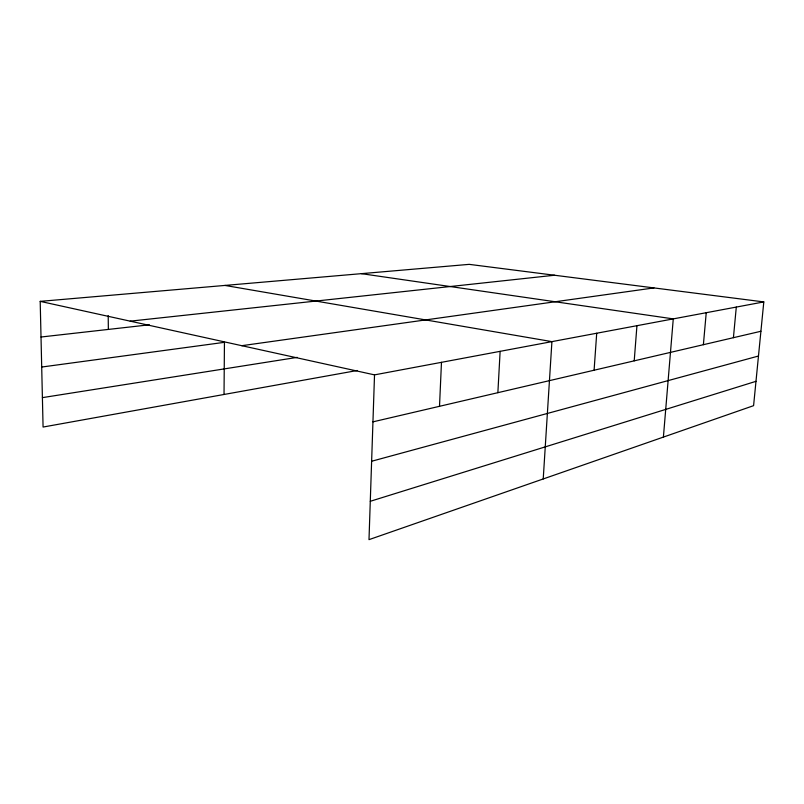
<?xml version="1.0" encoding="UTF-8"?>
<svg xmlns="http://www.w3.org/2000/svg" width="804" height="804" viewBox="0 0 804 804"><rect width="100%" height="100%" fill="white"/><g stroke="black" fill="none" stroke-linecap="round" stroke-linejoin="round"><path stroke-width="1.21" d="M224.025 394.473L224.447 342.323L41.707 367.036M763.8 301.922L374.523 374.875L368.996 539.645L753.589 405.668L763.8 301.922L469.194 264.355L40.2 301.369L43.074 427.045L357.217 370.503M439.507 406.311L441.476 362.323M497.867 392.684L500.128 351.338M543.223 478.953L551.916 341.63L224.909 285.43M594.096 370.222L596.709 333.238M634.215 360.845L636.939 325.69M663.4 437.085L673.27 318.886L361.408 273.661M703.389 344.695L706.234 312.706M733.419 337.69L736.293 307.078M370.282 501.294L755.981 381.327M371.619 461.255L758.473 356.031M372.945 421.849L760.916 331.268M42.401 397.638L297.189 357.378M241.793 345.69L653.943 287.912M41.014 337.017L149.383 324.796M130.218 321.158L554.559 275.239M40.2 301.369L374.523 374.875M108.198 315.61L108.359 329.419"/></g></svg>
